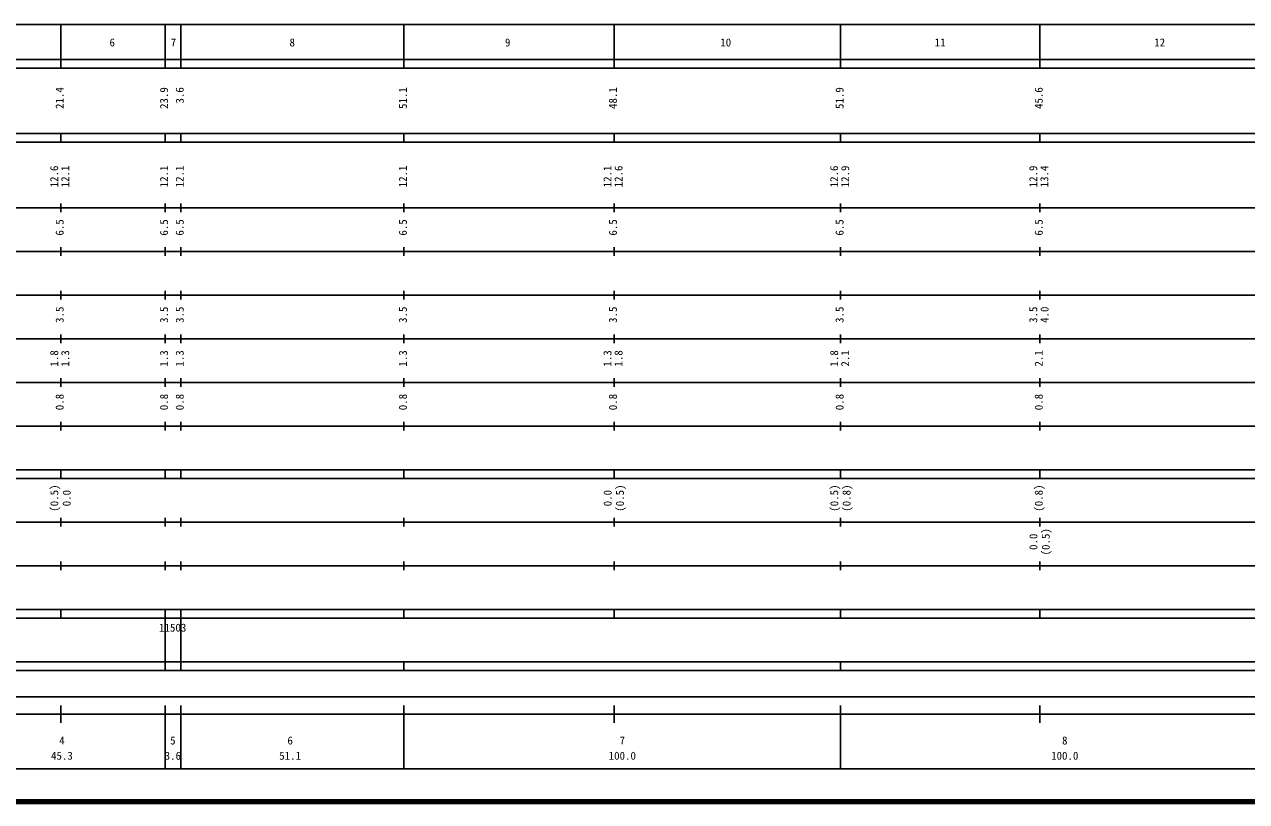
# Model space of a CAD drawing. Units: millimetres on the paper, enlarged 1000 times. Extents: x 40000 to 680000, y 20000 to 380000.
# Drawn here: x 181093 to 460951, y 20000 to 198000 of the extents above; entities that cross this region are included whole.
import ezdxf
from ezdxf.enums import TextEntityAlignment as Align

# ---------------------------------------------------------------- set-up
doc = ezdxf.new("R2010")
doc.units = ezdxf.units.MM
doc.header["$LTSCALE"] = 1000
doc.layers.add('M-TTL', color=2, linetype='Continuous', lineweight=140)
doc.layers.add('M-TTL-BAND', color=7, linetype='Continuous', lineweight=25)
doc.styles.add('ＭＳ ゴシック', font='')
doc.styles.get('ＭＳ ゴシック').set_extended_font_data('MS Gothic')

msp = doc.modelspace()

# ---------------------------------------------------------------- linework, layer by layer
at = {"layer": 'M-TTL'}
msp.add_line((40000, 20000), (680000, 20000), dxfattribs=at)
at = {"layer": 'M-TTL-BAND'}
for p, q in [((68000, 198000), (579000, 198000)), ((189400, 188000), (189400, 198000)), ((213300, 188000), (213300, 198000)), ((216900, 188000), (216900, 198000)), ((268000, 188000), (268000, 198000)), ((316100, 188000), (316100, 198000)), ((368000, 188000), (368000, 198000)), ((413600, 188000), (413600, 198000)), ((40000, 190000), (579000, 190000)), ((40000, 188000), (579000, 188000)), ((40000, 173000), (579000, 173000)), ((40000, 171000), (579000, 171000)), ((189400, 171000), (189400, 173000)), ((213300, 171000), (213300, 173000)), ((216900, 171000), (216900, 173000)), ((268000, 171000), (268000, 173000)), ((316100, 171000), (316100, 173000)), ((368000, 171000), (368000, 173000)), ((413600, 171000), (413600, 173000)), ((189400, 155000), (189400, 157000)), ((213300, 155000), (213300, 157000)), ((216900, 155000), (216900, 157000)), ((268000, 155000), (268000, 157000)), ((316100, 155000), (316100, 157000)), ((368000, 155000), (368000, 157000)), ((413600, 155000), (413600, 157000)), ((40000, 156000), (579000, 156000)), ((46000, 146000), (579000, 146000)), ((189400, 145000), (189400, 147000)), ((213300, 145000), (213300, 147000)), ((216900, 145000), (216900, 147000)), ((268000, 145000), (268000, 147000)), ((316100, 145000), (316100, 147000)), ((368000, 145000), (368000, 147000)), ((413600, 145000), (413600, 147000)), ((52000, 136000), (579000, 136000)), ((189400, 135000), (189400, 137000)), ((213300, 135000), (213300, 137000)), ((216900, 135000), (216900, 137000)), ((268000, 135000), (268000, 137000)), ((316100, 135000), (316100, 137000)), ((368000, 135000), (368000, 137000)), ((413600, 135000), (413600, 137000)), ((46000, 126000), (579000, 126000)), ((189400, 125000), (189400, 127000)), ((213300, 125000), (213300, 127000)), ((216900, 125000), (216900, 127000)), ((268000, 125000), (268000, 127000)), ((316100, 125000), (316100, 127000)), ((368000, 125000), (368000, 127000)), ((413600, 125000), (413600, 127000)), ((52000, 116000), (579000, 116000)), ((189400, 115000), (189400, 117000)), ((213300, 115000), (213300, 117000)), ((216900, 115000), (216900, 117000)), ((268000, 115000), (268000, 117000)), ((316100, 115000), (316100, 117000)), ((368000, 115000), (368000, 117000)), ((413600, 115000), (413600, 117000)), ((189400, 105000), (189400, 107000)), ((213300, 105000), (213300, 107000)), ((216900, 105000), (216900, 107000)), ((268000, 105000), (268000, 107000)), ((316100, 105000), (316100, 107000)), ((368000, 105000), (368000, 107000)), ((413600, 105000), (413600, 107000)), ((46000, 106000), (579000, 106000)), ((40000, 96000), (579000, 96000)), ((189400, 94000), (189400, 96000)), ((213300, 94000), (213300, 96000)), ((216900, 94000), (216900, 96000)), ((268000, 94000), (268000, 96000)), ((316100, 94000), (316100, 96000)), ((368000, 94000), (368000, 96000)), ((413600, 94000), (413600, 96000)), ((40000, 94000), (579000, 94000)), ((49000, 84000), (579000, 84000)), ((189400, 83000), (189400, 85000)), ((213300, 83000), (213300, 85000)), ((216900, 83000), (216900, 85000)), ((268000, 83000), (268000, 85000)), ((316100, 83000), (316100, 85000)), ((368000, 83000), (368000, 85000)), ((413600, 83000), (413600, 85000)), ((40000, 74000), (579000, 74000)), ((189400, 73000), (189400, 75000)), ((213300, 73000), (213300, 75000)), ((216900, 73000), (216900, 75000)), ((268000, 73000), (268000, 75000)), ((316100, 73000), (316100, 75000)), ((368000, 73000), (368000, 75000)), ((413600, 73000), (413600, 75000)), ((40000, 64000), (579000, 64000)), ((40000, 62000), (579000, 62000)), ((189400, 62000), (189400, 64000)), ((213300, 62000), (213300, 64000)), ((213300, 52000), (213300, 62000)), ((216900, 62000), (216900, 64000)), ((216900, 52000), (216900, 62000)), ((268000, 62000), (268000, 64000)), ((316100, 62000), (316100, 64000)), ((368000, 62000), (368000, 64000)), ((413600, 62000), (413600, 64000)), ((40000, 52000), (579000, 52000)), ((213300, 50000), (213300, 52000)), ((216900, 50000), (216900, 52000)), ((268000, 50000), (268000, 52000)), ((368000, 50000), (368000, 52000)), ((40000, 50000), (579000, 50000)), ((71000, 44000), (565000, 44000)), ((189400, 38000), (189400, 42000)), ((213300, 27500), (213300, 42000)), ((216900, 27500), (216900, 42000)), ((268000, 27500), (268000, 42000)), ((316100, 38000), (316100, 42000)), ((368000, 27500), (368000, 42000)), ((413600, 38000), (413600, 42000)), ((40000, 40000), (579000, 40000)), ((68000, 27500), (579000, 27500))]:
    msp.add_line(p, q, dxfattribs=at)

# ---------------------------------------------------------------- texts
at = {"layer": 'M-TTL-BAND', "style": 'ＭＳ ゴシック'}
for s, p in [('6', (201196, 192405)), ('7', (215221, 192405)), ('8', (242409, 192405)), ('9', (291756, 192405)), ('10', (341684, 192405)), ('11', (390789, 192405)), ('12', (441057, 192405)), ('11503', (215043, 58365)), ('4', (189681, 32523)), ('5', (215082, 32523)), ('6', (241937, 32523)), ('7', (318000, 32523)), ('8', (419317, 32523)), ('45.3', (189681, 29033)), ('3.6', (215082, 29033)), ('51.1', (241937, 29033)), ('100.0', (318000, 29033)), ('100.0', (419317, 29033))]:
    msp.add_text(s, height=1833, dxfattribs=at).set_placement(p, align=Align.BOTTOM_CENTER)
for s, p in [('21.4', (189150, 183625)), ('23.9', (213050, 183625)), ('3.6', (216650, 183625)), ('51.1', (267750, 183625)), ('48.1', (315850, 183625)), ('51.9', (367750, 183625)), ('45.6', (413350, 183625)), ('12.6', (187900, 165674)), ('12.1', (190432, 165674)), ('12.1', (213050, 165674)), ('12.1', (216650, 165674)), ('12.1', (267750, 165674)), ('12.1', (314600, 165674)), ('12.6', (317132, 165674)), ('12.6', (366500, 165674)), ('12.9', (369032, 165674)), ('12.9', (412100, 165674)), ('13.4', (414632, 165674)), ('6.5', (189150, 153375)), ('6.5', (213050, 153375)), ('6.5', (216650, 153375)), ('6.5', (267750, 153375)), ('6.5', (315850, 153375)), ('6.5', (367750, 153375)), ('6.5', (413350, 153375)), ('3.5', (189150, 133375)), ('3.5', (213050, 133375)), ('3.5', (216650, 133375)), ('3.5', (267750, 133375)), ('3.5', (315850, 133375)), ('3.5', (367750, 133375)), ('3.5', (412100, 133375)), ('4.0', (414696, 133375)), ('1.8', (187900, 123375)), ('1.3', (190428, 123375)), ('1.3', (213050, 123375)), ('1.3', (216650, 123375)), ('1.3', (267750, 123375)), ('1.3', (314600, 123375)), ('1.8', (317128, 123375)), ('1.8', (366500, 123375)), ('2.1', (369028, 123375)), ('2.1', (413350, 123375)), ('0.8', (189150, 113375)), ('0.8', (213050, 113375)), ('0.8', (216650, 113375)), ('0.8', (267750, 113375)), ('0.8', (315850, 113375)), ('0.8', (367750, 113375)), ('0.8', (413350, 113375))]:
    msp.add_text(s, height=1833, rotation=90, dxfattribs=at).set_placement(p, align=Align.MIDDLE_RIGHT)
for s, p in [('(0.5)', (189400, 89500)), ('0.0', (316100, 89500)), ('(0.5)', (368000, 89500)), ('0.0', (413600, 79500))]:
    msp.add_text(s, height=1833, rotation=90, dxfattribs=at).set_placement(p, align=Align.BOTTOM_CENTER)
for s, p in [('0.0', (190750, 89500)), ('(0.5)', (317450, 89500)), ('(0.8)', (369350, 89500)), ('(0.8)', (413350, 89500)), ('(0.5)', (414950, 79500))]:
    msp.add_text(s, height=1833, rotation=90, dxfattribs=at).set_placement(p, align=Align.MIDDLE_CENTER)

doc.saveas('drawing.dxf')
